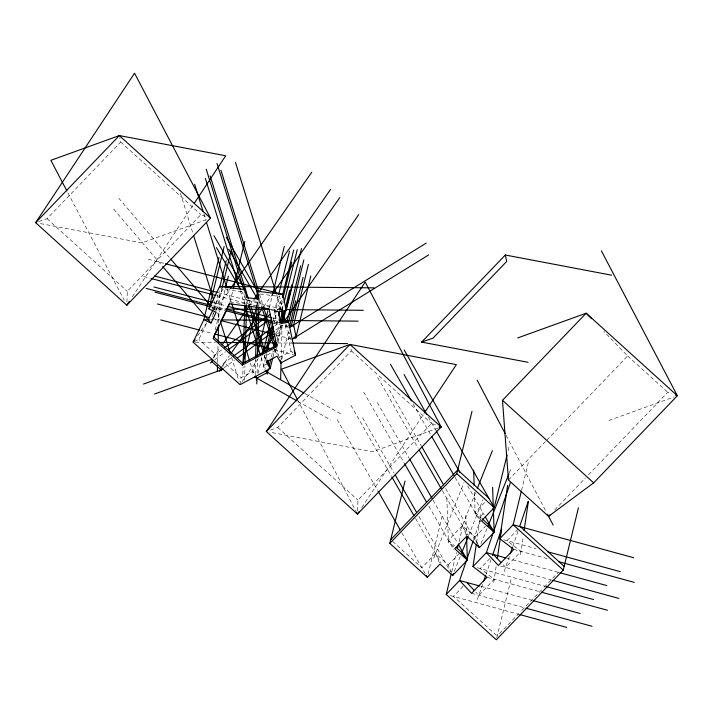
<?xml version="1.0" encoding="UTF-8"?>
<svg xmlns="http://www.w3.org/2000/svg" width="713" height="713" viewBox="0 0 713 713"><rect width="100%" height="100%" fill="white"/><g stroke="black" fill="none" stroke-linecap="round" stroke-linejoin="round"><path stroke-width="0.53" stroke-dasharray="3.56 2.67" d="M217.581 362.356L218.018 345.85M218.633 322.748L219.479 290.833M242.839 374.387L243.044 366.687M244.702 303.97L244.969 294.068M244.55 380.136L244.933 365.831M246.538 305.316L246.68 299.816M255.165 374.851L255.539 360.546M257.001 305.529L257.143 300.03M257.081 372.89L257.429 359.691M258.864 305.779L259.033 299.175M281.145 359.37L282.054 325.262M282.455 309.861L282.633 303.257M126.923 302.018L127.279 291.305L200.932 214.658L205.718 216.395M357.587 510.873L357.944 500.161L431.588 423.513L435.42 424.903M476.534 542.646L480.865 513.289M493.761 582.459L496.168 566.149M520.543 554.589L523.271 536.105M240.058 384.672L241.11 377.676L252.91 371.393L255.842 376.455M274.888 352.436L275.655 349.218M277.437 341.723L281.261 325.654M281.68 359.726L288.81 329.727M287.892 339.994L289.719 332.436M212.581 316.581L213.891 311.207M214.15 310.137L218.606 291.858M216.672 310.048L222.18 287.473M215.219 329.976L225.174 289.121M230.147 301.652L233.026 289.826M256.796 305.939L257.58 302.713M269.345 307.731L272.749 293.756M264.104 358.176L264.888 354.949M273.275 320.547L279.3 295.815M263.257 367.453L266.662 353.47M273.739 324.451L278.453 305.093M276.582 324.397L278.15 317.953M279.986 310.422L282.606 299.674M271.35 356.999L272.919 350.555M276.323 336.572L279.469 323.675M273.034 356.83L274.87 349.308M277.232 339.629L280.637 325.654M278.017 342.374L282.205 325.173M285.432 328.185L286.483 323.889M428.067 574.063L442.479 514.929M451.721 571.862L456.445 552.504M459.065 541.755L461.418 532.085M508.119 450.625L509.43 445.251M521.56 490.357L528.369 462.398M496.818 637.627L511.497 577.423M252.473 373.184L255.922 359.183M257.972 373.469L262.491 355.163M278.943 309.692L281.582 299.014M274.122 312.597L278.444 295.334M282.161 310.11L283.516 304.718M473.592 539.705L483.628 510.41M477.389 599.499L482.772 583.804M485.999 574.393L491.016 559.741M504.171 571.63L509.545 555.935M512.772 546.514L518.511 529.777M433.682 558.324L463.985 482.639M460.464 530.454L475.616 492.612M454.27 571.398L460.411 556.051M468.601 535.597L482.933 499.804M481.052 543.52L487.193 528.181M509.305 472.951L511.355 467.835M194.096 341.732L198.882 339.441L206.815 322.722M213.365 308.934L222.697 289.264L242.892 291.822M213.704 358.086L215.433 354.432L198.882 339.441M222.821 366.339L224.55 362.685L241.11 377.676M132.351 296.875L193.152 204.97M361.776 507.585L423.816 413.825M197.581 335.823L207.1 322.187M212.804 314.005L214.711 311.278M215.344 310.369L229.934 289.46M213.169 357.676L220.281 347.481M250.103 304.754L253.275 300.209M221.155 367.56L229.399 355.742M263.667 306.643L272.544 293.916M241.957 381.945L258.454 358.309M275.583 333.755L281.296 325.574M38.76 221.583L47.049 218.659L120.702 142.012L119.793 137.725M270.459 430.073L277.714 427.515L351.357 350.867L350.448 346.58M451.436 572.619L448.236 564.981L435.598 553.538L421.873 567.824L391.562 540.383M453.45 547.031L448.317 540.302L462.38 525.668L475.01 537.103L477.817 543.796M480.223 519.162L475.099 512.433L485.009 502.112M508.449 480.027L546.14 440.803M546.907 440.001L627.654 355.965L603.849 331.411M448.236 564.981L460.206 552.522M475.01 537.103L485.491 526.203M463.12 586.353L453.45 596.416L497.211 636.041M489.902 558.475L480.232 568.546L494.234 579.268L478.833 595.293L475.838 592.093M518.164 529.055L507.005 540.668L521.007 551.39L505.615 567.423L502.612 564.215M554.723 509.947L585.48 477.924M588.555 474.724L667.769 392.284L671.601 393.674M499.519 633.634L518.761 613.617M521.836 610.408L543.386 587.984M544.153 587.182L558.778 571.969M213.766 355.653L222.723 349.094M214.782 359.673L225.531 351.803M222.884 363.906L231.841 357.347M274.817 325.859L279.291 322.57M223.9 367.926L234.639 360.056M275.833 329.869L277.624 328.559M280.77 310.387L282.339 309.433L279.639 296.483L259.443 293.925M267.482 363.648L263.694 365.662L265.361 368.559M279.193 357.418L291.02 351.126L293.266 353.149M206.36 219.631L142.021 242.875L38.903 223.294M438.049 428.103L372.676 451.73L269.567 432.149M608.866 420.501L674.24 396.874M290.271 337.846L288.328 338.203L291.02 351.126M278.961 322.258L277.018 322.615L274.567 310.841L282.339 309.433M287.811 326.055L285.868 326.402L285.004 322.249M212.269 308.925L225.593 309.05M271.118 309.469L282.223 309.567M210.46 319.789L213.793 319.825M214.898 319.834L220.451 319.887M272.642 320.36L279.3 320.422M195.362 342.213L215.344 342.392M277.526 342.971L291.965 343.105M246.68 300.039L258.971 301.599M230.058 302.018L269.514 307.018M274.567 310.841L278.418 311.822M148.144 259.229L165.389 263.739M218.294 292.686L282.963 309.594M143.696 276.591L150.158 278.284M216.984 295.752L254.71 305.619M270.878 309.852L277.339 311.536M214.283 302.767L226.137 305.868M272.482 317.989L278.952 319.682M212.973 305.868L225.905 309.246M273.329 321.652L278.943 323.114M212.126 307.116L225.058 310.503M273.56 323.185L289.728 327.41M212.429 318.354L218.9 320.039M276.02 334.985L290.253 338.702M200.665 330.369L212.519 333.47M273.952 349.53L293.355 354.611M503.913 539.821L536.033 548.609M513.779 549.42L548.965 559.045M506.649 558.172L558.885 572.468M500.446 566.006L551.693 580.025M477.264 567.735L545.498 586.407M487.006 577.289L540.311 591.879M480.936 586.336L532.112 600.337M471.605 593.314L524.911 607.904M450.349 595.569L518.716 614.276M304.879 393.54L341.456 414.253M297.954 401.455L330.68 419.984M627.654 355.965L667.769 392.284M120.702 142.012L200.932 214.658M351.357 350.867L431.588 423.513M475.099 512.433L481.418 518.146M448.317 540.302L454.636 546.024M47.049 218.659L127.279 291.305M277.714 427.515L357.944 500.161M219.595 286.439L222.697 289.264M118.786 198.25L169.266 257.34M211.823 307.134L214.711 310.511M113.643 209.087L161.967 265.637M258.195 300.253L259.862 303.15M241.457 290.984L247.571 301.59M266.207 359.281L264.541 356.384L275.316 350.653L277.526 354.521M428.379 417.167L435.563 429.743M467.621 485.847L484.198 514.875M413.085 403.87L431.32 435.795M455.081 477.389L480.509 521.889M389.343 389.931L421.392 446.044M445.705 488.601L477.202 543.743M377.712 377.453L418.05 448.067M442.363 490.633L467.781 535.133M377.293 402.48L409.342 458.584M433.103 500.178L457.416 542.745M363.648 392.088L403.995 462.701M428.861 506.23L453.726 549.759M362.56 417.809L394.057 472.942M418.923 516.479L450.42 571.612M350.93 405.323L391.268 475.936M415.581 518.503L441.008 563.003M337.204 419.609L377.542 490.223M401.856 532.789L425.117 573.502M506.096 435.34L545.891 511.239M297.526 399.735L355.93 511.123M67.904 192.849L124.231 300.298M462.38 525.668L466.783 536.176M435.598 553.538L440.001 564.045M276.715 294.826L281.332 309.647M285.949 324.468L291.555 342.472M259.479 294.13L263.436 306.831M276.296 348.113L279.264 357.641M259.559 300.066L261.537 306.421M275.058 349.825L276.706 355.11M248.721 299.852L250.37 305.146M265.869 354.896L267.188 359.129M246.805 299.442L248.454 304.736M264.273 355.555L265.682 360.065M240.352 290.726L244.309 303.435M261.127 357.418L265.414 371.188M203.856 213.891L205.834 220.237M227.269 289.05L231.226 301.751M250.343 363.158L254.06 375.074M180.371 193.063L193.232 234.345M214.007 301.038L219.943 320.092M231.484 357.151L239.069 381.5M474.403 492.113L475.197 515.125M465.821 515.223L466.498 534.946M446.873 498.066L448.415 542.994"/><path stroke-width="1.07" d="M217.349 371.161L217.492 365.653M218.142 341.447L218.579 324.941M143.554 384.049L212.037 359.307L211.975 361.732L221.092 369.985L221.155 367.56M243.133 363.389L244.675 305.075M244.996 292.972L245.085 289.665L213.953 235.691M245.014 362.534L246.538 305.316M255.628 357.24L256.974 306.626M257.179 298.925L257.384 291.225L226.253 237.251M256.787 383.897L256.965 377.293M257.518 356.384L258.828 306.875M280.619 379.182L281.082 361.571M282.134 321.964L282.428 310.957M282.776 297.758L282.865 294.46L165.389 263.739M473.236 540.748L459.609 580.498L471.605 593.314L487.006 577.289L473.004 566.568L476.213 544.821M510.41 482.541L486.391 552.628L498.387 565.445L513.779 549.42L499.777 538.689L507.647 485.41M497.291 558.537L501.622 529.18M524.073 530.668L528.404 501.31M276.421 346.001L276.929 343.862M282.027 322.436L284.826 310.654M285.592 307.437L289.674 290.298M289.576 326.518L295.69 300.806M291.287 325.966L303.043 277.41M295.663 338.577L310.815 275.993M218.998 257.375L203.793 319.727L193.134 342.187L240.058 384.672L270.156 368.657L272.776 357.908M209.346 319.781L203.793 319.727L211.012 323.034L216.155 312.205L208.936 308.898L224.14 246.538M219.657 287.562L226.208 260.682M222.18 287.473L231.351 249.844M225.442 288.043L228.32 276.216M233.294 288.756L244.826 241.449M242.375 365.065L276.965 346.67L269.077 308.809L229.622 303.8L213.125 338.577L242.375 365.065L256.528 307.018M272.749 293.756L284.282 246.448M265.673 351.723L272.749 322.695M267.446 350.252L273.213 326.599M278.676 315.797L279.728 311.501M283.132 297.526L291.786 262.045M267.152 374.2L268.462 368.826M269.247 365.6L270.824 359.156M273.703 347.329L275.539 339.798M279.737 322.597L282.357 311.848M275.396 347.16L276.448 342.855L218.677 342.427M281.421 322.428L284.309 310.601M282.99 321.946L292.17 284.318M287.009 321.741L300.636 265.833M303.845 259.862L288.649 322.214L295.512 355.172L280.913 362.935L277.036 356.17L266.252 361.91L270.156 368.657L267.518 360.19M293.203 326.786L308.408 264.425M466.534 536.042L467.363 560.16L452.63 575.489L440.001 564.045L427.283 577.289L389.833 543.377L405.037 481.025M389.833 543.377L456.783 473.699L471.988 411.348M578.448 507.745L563.252 570.097L496.301 639.784L446.222 594.437L451.204 574.01M457.488 548.208L458.539 543.903M507.068 454.93L494.234 507.603L481.507 520.846L494.145 532.281L479.412 547.611L466.783 536.176L454.725 548.716L467.363 560.16L458.521 544.679M521.292 491.426L513.173 524.759L499.777 538.689M256.725 355.956L267.883 310.716M256.386 379.931L256.912 377.783M263.026 353.006L271.528 318.542M282.642 294.745L293.711 249.924M280.022 319.959L288.649 322.214L280.877 323.622L278.418 311.822L286.198 310.44L301.492 248.543M278.712 294.255L289.496 251.074M284.05 302.562L297.268 249.675M483.485 581.71L485.633 575.436M492.451 555.561L501.408 529.403M510.267 553.841L512.415 547.566M519.59 526.64L528.19 501.533M477.255 488.521L492.398 450.678M452.63 575.489L453.45 573.439M461.641 552.985L468.191 536.622M488.013 526.132L508.895 473.976M208.936 308.898L219.595 286.439L373.942 287.856M208.223 319.772L212.893 309.923M218.267 326.857L213.552 336.786L242.812 363.282L277.402 344.887M220.629 321.884L225.344 311.955M226.288 309.968L229.586 303.007M221.092 369.985L221.957 368.158M35.65 222.679L134.534 73.216L210.504 218.125L126.816 305.226L35.65 222.679L119.338 135.577L225.709 155.773L194.382 203.116M126.816 305.226L129.276 301.51M266.305 431.534L365.199 282.072L441.169 426.98L357.48 514.082L266.305 431.534L349.994 344.432L456.365 364.628L424.431 412.898M359.325 511.301L357.48 514.082L356.447 512.112M193.134 342.187L195.041 339.459M230.575 288.551L311.786 172.172M222.189 344.753L249.47 305.663M253.908 299.3L257.723 293.845M258.988 292.027L330.68 189.284M231.306 353.015L263.026 307.553M273.177 293.007L339.798 197.546M261.626 353.764L274.951 334.664L221.048 320.609M283.827 321.937L358.701 214.658M528.012 362.302L421.641 342.106L505.33 255.013L611.701 275.209M502.496 400.305L586.184 313.203L677.35 395.751L593.662 482.853L548.564 516.346L508.449 480.027L502.496 400.305L593.662 482.853M390.751 539.643L457.693 469.956L488.824 498.146M446.222 594.437L459.609 580.498L479.867 586.041M473.004 566.568L486.391 552.628L505.579 557.878M548.564 516.346L550.106 514.75M224.515 347.784L270.174 314.317M210.308 362.953L212.1 361.643M228.213 349.833L268.507 320.306M233.632 356.037L273.026 327.169M219.426 371.206L223 368.585M237.331 358.086L274.042 331.189M288.783 325.877L293.64 324.994L296.091 336.786L292.187 339.21L428.682 254.915M289.728 327.41L426.222 243.115M296.991 400.902L254.63 376.919L256.823 378.148L267.589 372.418L266.475 370.484M154.569 394.022L223.053 369.281M517.691 337.944L586.184 313.203L591.558 318.747M439.092 427.729L441.169 426.98L349.994 344.432L281.51 369.174L297.526 399.735M421.641 342.106L433.049 338.096L506.693 261.448L505.33 255.013M294.157 337.133L296.091 336.786M279.933 322.089L284.79 321.206M226.707 309.059L270.013 309.46M285.556 309.602L363.282 310.315M221.565 319.896L271.528 320.351M279.3 320.422L358.14 321.153M293.07 343.113L347.481 343.613M219.595 286.439L245.085 289.665L246.743 297.615L259.033 299.175L257.384 291.225L282.865 294.46L286.198 310.44M154.703 276.056L217.215 292.401M151.236 278.56L215.905 295.476M262.25 307.597L269.799 309.567M153.919 286.983L213.205 302.49M228.294 306.43L271.403 317.704M146.156 288.391L211.895 305.583M225.905 309.246L272.259 321.367M155.006 292.178L211.048 306.84M226.137 310.779L272.482 322.9M157.457 303.979L209.194 317.508M160.781 319.941L199.587 330.083M214.675 334.032L271.796 348.969M633.643 557.726L513.173 524.759L563.252 570.097M547.753 551.817L620.257 571.657M558.564 561.666L634.258 582.378M559.955 572.762L606.861 585.596M552.753 580.32L618.857 598.412M546.568 586.692L593.474 599.535M541.372 592.164L607.476 610.257M533.172 600.631L580.088 613.465M525.98 608.189L592.075 626.281M519.786 614.57L566.692 627.404M675.434 395.055L677.35 395.751L601.38 250.842M439.253 426.285L441.169 426.98M265.414 371.188L303.916 392.988M210.504 218.125L119.338 135.577L50.855 160.318L66.87 190.879M520.401 526.738L564.161 566.363M456.783 473.699L494.234 507.603L404.155 349.931M482.211 518.859L487.737 523.868L494.145 532.281L492.603 487.344M456.213 547.45L460.955 551.737L467.363 560.16M493.619 554.607L501.114 562.619M466.837 582.476L474.332 590.489M170.71 259.024L210.38 305.449M162.689 266.484L211.012 323.034M255.842 376.455L256.823 378.148M228.73 249.176L257.643 299.291M216.44 247.616L240.343 289.059M266.76 360.243L268.436 363.14M404.066 374.601L426.722 414.271M436.115 430.714L459.885 472.309M485.303 516.809L494.145 532.281M390.43 364.209L411.428 400.973M431.873 436.766L453.976 475.455M421.944 447.006L443.495 484.733M477.755 544.714L479.412 547.611M419.155 450.001L441.258 488.699M409.895 459.555L431.998 498.244M404.547 463.664L426.65 502.362M395.162 474.885L416.713 512.611M391.82 476.908L413.923 515.597M378.095 491.195L400.198 529.884M426.178 575.346L427.283 577.289M477.157 380.136L505.062 433.37M547.441 514.198L553.128 525.044M235.504 162.502L276.386 293.774M281.662 310.708L285.289 322.356M294.193 350.939L295.512 355.172M220.905 170.264L258.819 292.009M263.765 307.891L275.637 346.001M280.049 360.181L280.913 362.935M217.028 163.5L258.569 296.893M261.867 307.472L274.068 346.643M210.148 175.986L248.391 298.792M250.7 306.198L264.88 351.723M206.244 169.239L243.837 289.915M248.784 305.797L263.293 352.374M205.397 178.517L239.693 288.613M244.969 305.547L260.138 354.245M194.622 184.248L203.196 211.77M206.494 222.358L226.939 287.99M231.885 303.872L249.354 359.976M193.562 235.406L213.677 299.986M220.602 322.214L230.165 352.917M257.313 293.649L258.347 298.622M473.655 470.188L474.181 485.535"/></g></svg>
